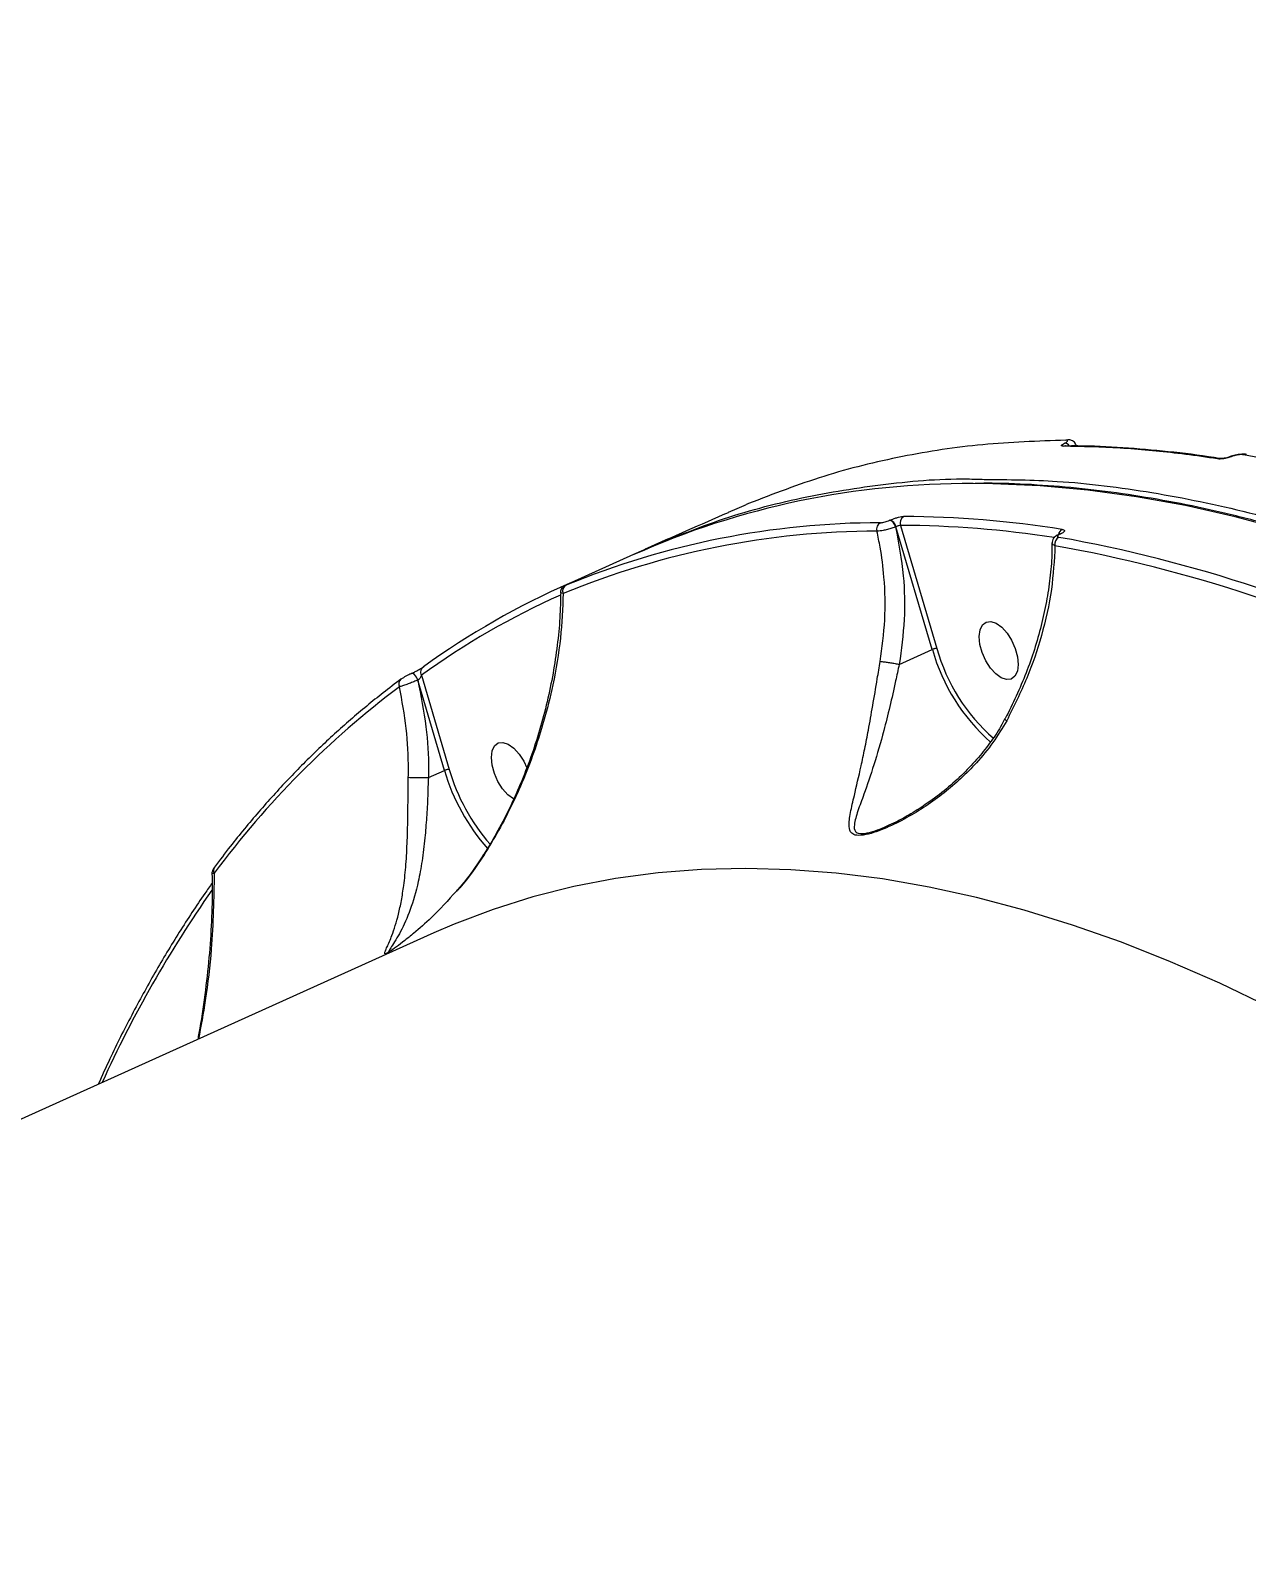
# Model space of a CAD drawing. Header units: millimetres. Extents: x -8422 to 28150, y -6982 to 5510.
# Drawn here: x 21485.3 to 21661, y 1680.1 to 1901.5 of the extents above; entities that cross this region are included whole.
import ezdxf

# ---------------------------------------------------------------- set-up
doc = ezdxf.new("R2010")
doc.units = ezdxf.units.MM
for name, color, linetype in [('DIKOM_ОБЪЕКТ', 7, 'Continuous'), ('DIKOM_РАЗМЕР_ЗОНА', 7, 'Continuous'), ('DIKOM_РАЗМЕР_ОБЪЕКТА', 7, 'Continuous')]:
    doc.layers.add(name, color=color, linetype=linetype)
doc.styles.add('style1', font='arial.ttf', dxfattribs={"width": 0.8})
doc.dimstyles.new('1-50', dxfattribs={"dimtxt": 300, "dimasz": 200, "dimexe": 100, "dimexo": 0, "dimgap": 100, "dimtad": 1, "dimdec": 0, "dimtxsty": 'style1', "dimcen": 0, "dimclrd": 7, "dimclre": 7, "dimadec": 1, "dimazin": 2, "dimtfac": 1, "dimtdec": 0, "dimtmove": 1, "dimatfit": 3, "dimfxl": 0, "dimlwd": 25, "dimlwe": 18, "dimarcsym": 0})

# ---------------------------------------------------------------- blocks, each defined once
blk = doc.blocks.new('*D15')
at = {"layer": 'Defpoints', "color": 0, "transparency": 16777216}
for p in [(19380.28, 3651.45), (27070.13, 3651.45), (15204.41, -3115.19)]:
    blk.add_point(p, dxfattribs=at)
at = {"layer": 'DIKOM_РАЗМЕР_ОБЪЕКТА', "color": 7, "lineweight": 18, "transparency": 16777216}
for p, q in [((19380.28, 3651.45), (27170.13, 3651.45)), ((15204.41, -3115.19), (27170.13, -3115.19))]:
    blk.add_line(p, q, dxfattribs=at)
at = {"layer": 'DIKOM_РАЗМЕР_ОБЪЕКТА', "color": 7, "lineweight": 25, "transparency": 16777216}
blk.add_line((27070.13, -2915.19), (27070.13, 3451.45), dxfattribs=at)
at = {"layer": 'DIKOM_РАЗМЕР_ОБЪЕКТА', "color": 7, "transparency": 16777216}
for points in [[(27036.8, 3451.45), (27103.47, 3451.45), (27070.13, 3651.45)], [(27036.8, -2915.19), (27103.47, -2915.19), (27070.13, -3115.19)]]:
    blk.add_solid(points, dxfattribs=at)
at = {"layer": 'DIKOM_РАЗМЕР_ОБЪЕКТА', "color": 0, "transparency": 16777216, "insert": (26816.96, -135.25), "char_height": 300, "attachment_point": 5, "rotation": 90, "style": 'style1'}
blk.add_mtext('6750', dxfattribs=at)
blk = doc.blocks.new('*D14')
at = {"layer": 'Defpoints', "color": 0, "transparency": 16777216}
for p in [(20684.73, 5148.63), (28049.7, 5148.63), (14575.76, -5055.5)]:
    blk.add_point(p, dxfattribs=at)
at = {"layer": 'DIKOM_РАЗМЕР_ЗОНА', "color": 7, "lineweight": 18, "transparency": 16777216}
for p, q in [((20684.73, 5148.63), (28149.7, 5148.63)), ((14575.76, -5055.5), (28149.7, -5055.5))]:
    blk.add_line(p, q, dxfattribs=at)
at = {"layer": 'DIKOM_РАЗМЕР_ЗОНА', "color": 7, "lineweight": 25, "transparency": 16777216}
blk.add_line((28049.7, -4855.5), (28049.7, 4948.63), dxfattribs=at)
at = {"layer": 'DIKOM_РАЗМЕР_ЗОНА', "color": 7, "transparency": 16777216}
for points in [[(28016.36, 4948.63), (28083.03, 4948.63), (28049.7, 5148.63)], [(28016.36, -4855.5), (28083.03, -4855.5), (28049.7, -5055.5)]]:
    blk.add_solid(points, dxfattribs=at)
at = {"layer": 'DIKOM_РАЗМЕР_ЗОНА', "color": 0, "transparency": 16777216, "insert": (27796.52, -63.59), "char_height": 300, "attachment_point": 5, "rotation": 90, "style": 'style1'}
blk.add_mtext('10200', dxfattribs=at)
blk = doc.blocks.new('*D13')
at = {"layer": 'Defpoints', "color": 0, "transparency": 16777216}
for p in [(10490, 1785.06), (25983.09, 460.53), (10490, -6882.5)]:
    blk.add_point(p, dxfattribs=at)
at = {"layer": 'DIKOM_РАЗМЕР_ЗОНА', "color": 7, "lineweight": 18, "transparency": 16777216}
for p, q in [((10490, 1785.06), (10490, -6982.5)), ((25983.09, 460.53), (25983.09, -6982.5))]:
    blk.add_line(p, q, dxfattribs=at)
at = {"layer": 'DIKOM_РАЗМЕР_ЗОНА', "color": 7, "lineweight": 25, "transparency": 16777216}
blk.add_line((25783.09, -6882.5), (10690, -6882.5), dxfattribs=at)
at = {"layer": 'DIKOM_РАЗМЕР_ЗОНА', "color": 7, "transparency": 16777216}
for points in [[(10690, -6849.17), (10690, -6915.83), (10490, -6882.5)], [(25783.09, -6849.17), (25783.09, -6915.83), (25983.09, -6882.5)]]:
    blk.add_solid(points, dxfattribs=at)
at = {"layer": 'DIKOM_РАЗМЕР_ЗОНА', "color": 0, "transparency": 16777216, "insert": (18236.55, -6629.33), "char_height": 300, "attachment_point": 5, "style": 'style1'}
blk.add_mtext('15500', dxfattribs=at)

msp = doc.modelspace()

# ---------------------------------------------------------------- linework, layer by layer
at = {"layer": 'DIKOM_ОБЪЕКТ', "color": 7, "linetype": 'Continuous', "lineweight": 15}
for p, q in [((21609.48, 1830.79), (21609.52, 1830.81)), ((21610.37, 1829.84), (21610.33, 1829.82)), ((21615.64, 1812.11), (21610.37, 1829.84)), ((21611.03, 1830.05), (21616.31, 1812.28)), ((21633.98, 1828.78), (21633.92, 1828.75)), ((21634.16, 1828.8), (21634.1, 1828.77)), ((21572.46, 1825.84), (21561.92, 1821.09)), ((21562.95, 1821.53), (21562.87, 1821.49)), ((21562.96, 1821.53), (21562.88, 1821.49)), ((21610.87, 1809.96), (21615.64, 1812.11)), ((21541.29, 1807.69), (21541.27, 1807.68)), ((21545.13, 1794.64), (21541.29, 1807.69)), ((21541.8, 1808.39), (21545.8, 1794.8)), ((21542.83, 1793.6), (21545.13, 1794.64)), ((21542.83, 1793.6), (21542.82, 1793.6)), ((21543.62, 1771.16), (21305.28, 1663.74)), ((21537.26, 1768.52), (21537.23, 1768.51))]:
    msp.add_line(p, q, dxfattribs=at)
at = {"layer": 'DIKOM_ОБЪЕКТ', "color": 7, "linetype": 'Continuous', "lineweight": 15, "flags": 128}
for points in [[(21634.58, 1841.48), (21634.73, 1841.53), (21634.87, 1841.54)], [(21634.93, 1842.35), (21635.08, 1842.4), (21635.23, 1842.41)], [(21658.76, 1839.95), (21658.69, 1839.96), (21658.64, 1839.95)], [(21666.64, 1829.36), (21659.4, 1831.3), (21652.23, 1832.91), (21645.14, 1834.19), (21638.14, 1835.14), (21631.23, 1835.77), (21624.41, 1836.06), (21621.55, 1836.08)], [(21627.95, 1811.07), (21628.05, 1809.95), (21627.93, 1808.99), (21627.59, 1808.27), (21627.06, 1807.85), (21626.38, 1807.76), (21625.61, 1808.02), (21624.81, 1808.59), (21624.04, 1809.44), (21623.37, 1810.49), (21622.86, 1811.67), (21622.53, 1812.86), (21622.43, 1813.98), (21622.55, 1814.94), (21622.89, 1815.66), (21623.42, 1816.08), (21624.1, 1816.17), (21624.87, 1815.91), (21625.67, 1815.34), (21626.44, 1814.49), (21627.11, 1813.44), (21627.62, 1812.27), (21627.95, 1811.07)], [(21541.27, 1807.68), (21541.18, 1807.91), (21541.07, 1808.12), (21540.94, 1808.31), (21540.8, 1808.47), (21540.64, 1808.58), (21540.5, 1808.64), (21540.36, 1808.64), (21540.25, 1808.59)], [(21541.29, 1807.69), (21541.21, 1807.92), (21541.1, 1808.13), (21540.97, 1808.32), (21540.82, 1808.48), (21540.67, 1808.59), (21540.52, 1808.65), (21540.39, 1808.65), (21540.32, 1808.63)], [(21555.16, 1790.51), (21555.1, 1790.54), (21554.3, 1791.12), (21553.53, 1791.97), (21552.87, 1793.02), (21552.35, 1794.19), (21552.02, 1795.39), (21551.92, 1796.51), (21552.04, 1797.47), (21552.38, 1798.19), (21552.91, 1798.61), (21553.59, 1798.69), (21554.36, 1798.44), (21555.16, 1797.86), (21555.93, 1797.01), (21556.6, 1795.96), (21557.03, 1795.01)], [(21664.38, 1760.45), (21657.19, 1763.89), (21650.05, 1767.01), (21642.96, 1769.82), (21635.92, 1772.3), (21628.94, 1774.46), (21622.02, 1776.29), (21615.18, 1777.79), (21608.42, 1778.96), (21601.75, 1779.8), (21595.17, 1780.3), (21588.68, 1780.48), (21582.3, 1780.32), (21576.03, 1779.83), (21569.87, 1779.01), (21563.84, 1777.85), (21557.93, 1776.37), (21552.16, 1774.56), (21546.52, 1772.42), (21543.62, 1771.16)]]:
    msp.add_lwpolyline(points, dxfattribs=at)
at = {"layer": 'DIKOM_ОБЪЕКТ', "color": 7, "linetype": 'Continuous', "lineweight": 15}
for centre, radius, start, end in [((21634.71, 1841.04), 0.88, 33.8337, 87.4873), ((21660.92, 1839.62), 0.688, 80.854, 114.2451), ((21657.14, 1839.03), 0.687, 80.9194, 114.3464), ((21620.77, 1717.08), 119, 89.6227, 113.9514), ((21607.79, 1709.88), 119.33, 90.0753, 112.4137), ((21608.3, 1710.83), 119.6, 90.0753, 112.4137), ((21608.64, 1829.51), 1.05, 118.7219, 196.3324), ((21609.12, 1829.61), 1.23, 10.001, 73.2352), ((21609.17, 1829.63), 1.23, 9.9993, 73.2404), ((21612.04, 1830.4), 1.06, 118.9489, 199.5612), ((21610.46, 1681.87), 148.18, 81.1586, 89.7788), ((21610.94, 1682.55), 148.78, 80.9197, 89.775), ((21634.89, 1828.54), 1.05, 117.1697, 169.4478), ((21634.46, 1827.34), 1.12, 118.4163, 191.9814), ((21596.95, 1623.63), 206.71, 63.5374, 79.8544), ((21634.04, 1828.48), 0.298, 79.2043, 112.8945), ((21597.43, 1624.39), 207.17, 63.5375, 79.8544), ((21634.1, 1828.51), 0.295, 79.0841, 114.5728), ((21608.61, 1717.62), 113.52, 113.5543, 125.8498), ((21563.14, 1820.58), 0.932, 118.6735, 204.0895), ((21608.16, 1716.55), 113.31, 114.1048, 125.8481), ((21642.71, 1819.82), 28.14, 195.8984, 228.5251), ((21641.82, 1819.29), 26.46, 195.3752, 229.0988), ((21542.55, 1808.86), 0.877, 118.5983, 212.1518), ((21539.4, 1807.13), 0.879, 129.5169, 207.9235), ((21616.58, 1702.52), 130.13, 126.8005, 143.574), ((21573.58, 1802.97), 29.64, 196.3239, 221.4441), ((21573.45, 1802.91), 28.81, 196.3483, 221.0659), ((21512.56, 1780.22), 0.815, 145.8832, 212.0599), ((21654.34, 1677.43), 174.3, 145.0266, 155.5605)]:
    msp.add_arc(centre, radius, start, end, dxfattribs=at)
for points, knots in [([(21634.93, 1842.35), (21630.91, 1842.21), (21622.85, 1841.94), (21611.21, 1840.13), (21599.88, 1837.37), (21592.69, 1834.58), (21589.09, 1833.19)], [0, 0, 0, 0, 0.248594, 0.49719, 0.748595, 1, 1, 1, 1]), ([(21634.58, 1841.48), (21634.56, 1841.48), (21634.45, 1841.48), (21634.32, 1841.51), (21634.3, 1841.61), (21634.44, 1841.75), (21634.65, 1841.86), (21634.75, 1841.91)], [0, 0, 0, 0, 0.048904, 0.287071, 0.52495, 0.762521, 1, 1, 1, 1]), ([(21656.86, 1839.65), (21656.47, 1839.71), (21654.55, 1840.01), (21649.83, 1840.63), (21642.75, 1841.3), (21637.3, 1841.42), (21634.58, 1841.48)], [0, 0, 0, 0, 0.050771, 0.253855, 0.626698, 1, 1, 1, 1]), ([(21634.75, 1841.91), (21634.86, 1841.97), (21635.07, 1842.08), (21635.21, 1842.22), (21635.19, 1842.32), (21635.06, 1842.35), (21634.95, 1842.35), (21634.93, 1842.35)], [0, 0, 0, 0, 0.237695, 0.475487, 0.713724, 0.95199, 1, 1, 1, 1]), ([(21634.87, 1841.54), (21634.87, 1841.54), (21634.86, 1841.54), (21634.86, 1841.54), (21634.86, 1841.54)], [0, 0, 0, 0, 0.629506, 1, 1, 1, 1]), ([(21657.25, 1839.69), (21656.96, 1839.74), (21654.43, 1840.18), (21649.73, 1840.73), (21643.15, 1841.3), (21638.2, 1841.54), (21635.47, 1841.52), (21634.88, 1841.51)], [0, 0, 0, 0, 0.037608, 0.330623, 0.624193, 0.91745, 1, 1, 1, 1]), ([(21636.41, 1841.65), (21636.37, 1841.75), (21636.3, 1841.96), (21636.05, 1842.19), (21635.78, 1842.33), (21635.49, 1842.4), (21635.31, 1842.4), (21635.21, 1842.41)], [0, 0, 0, 0, 0.194602, 0.401117, 0.585153, 0.768998, 1, 1, 1, 1]), ([(21660.64, 1840.24), (21660.52, 1840.26), (21660.29, 1840.28), (21659.8, 1840.23), (21659.29, 1840.13), (21658.94, 1840.02), (21658.78, 1839.96), (21658.76, 1839.95)], [0, 0, 0, 0, 0.248704, 0.49751, 0.738938, 0.970349, 1, 1, 1, 1]), ([(21661.03, 1840.29), (21660.99, 1840.3), (21660.74, 1840.36), (21660.24, 1840.32), (21659.68, 1840.26), (21659.42, 1840.18), (21659.39, 1840.18)], [0, 0, 0, 0, 0.076389, 0.536592, 0.960092, 1, 1, 1, 1]), ([(21716.75, 1821.64), (21714.56, 1822.69), (21708.13, 1825.74), (21697.57, 1830.13), (21685.1, 1834.47), (21672.75, 1837.95), (21664.67, 1839.48), (21660.64, 1840.24)], [0, 0, 0, 0, 0.114454, 0.334765, 0.555076, 0.777538, 1, 1, 1, 1]), ([(21658.76, 1839.95), (21658.59, 1839.89), (21658.25, 1839.78), (21657.71, 1839.67), (21657.22, 1839.62), (21656.98, 1839.64), (21656.86, 1839.65)], [0, 0, 0, 0, 0.259226, 0.502169, 0.751155, 1, 1, 1, 1]), ([(21658.63, 1839.95), (21658.59, 1839.94), (21658.46, 1839.89), (21658.18, 1839.81), (21657.83, 1839.74), (21657.52, 1839.7), (21657.33, 1839.7), (21657.25, 1839.71), (21657.25, 1839.71), (21657.25, 1839.71)], [0, 0, 0, 0, 0.087201, 0.271987, 0.479865, 0.69547, 0.862341, 0.987062, 1, 1, 1, 1]), ([(21659.39, 1840.18), (21659.14, 1840.12), (21658.88, 1840.06), (21658.66, 1839.96), (21658.64, 1839.95)], [0, 0, 0, 0, 0.92654, 1, 1, 1, 1]), ([(21572.57, 1825.87), (21576.35, 1827.5), (21583.92, 1830.75), (21595.83, 1834.04), (21608.12, 1836.04), (21617.21, 1836.89), (21622.33, 1836.72), (21623.13, 1836.69)], [0, 0, 0, 0, 0.241863, 0.484591, 0.720467, 0.956525, 1, 1, 1, 1]), ([(21928.36, 1563.67), (21927.45, 1565.47), (21924.81, 1570.68), (21920.34, 1579.24), (21914.9, 1589.3), (21909.34, 1599.25), (21903.65, 1609.09), (21897.84, 1618.8), (21891.92, 1628.38), (21885.89, 1637.82), (21879.75, 1647.11), (21873.51, 1656.25), (21867.18, 1665.23), (21860.75, 1674.04), (21854.23, 1682.68), (21847.64, 1691.14), (21840.96, 1699.41), (21834.22, 1707.49), (21827.4, 1715.37), (21820.53, 1723.05), (21813.6, 1730.51), (21806.61, 1737.76), (21799.58, 1744.79), (21792.51, 1751.59), (21785.4, 1758.16), (21778.26, 1764.49), (21771.1, 1770.58), (21763.91, 1776.42), (21756.72, 1782.02), (21749.51, 1787.36), (21742.3, 1792.43), (21735.09, 1797.25), (21727.88, 1801.8), (21720.69, 1806.08), (21713.52, 1810.09), (21706.37, 1813.82), (21699.24, 1817.27), (21692.16, 1820.44), (21685.11, 1823.32), (21678.1, 1825.92), (21671.15, 1828.23), (21664.25, 1830.24), (21657.41, 1831.97), (21650.64, 1833.4), (21643.93, 1834.54), (21637.31, 1835.39), (21630.76, 1835.92), (21625.61, 1836.16), (21622.67, 1836.12), (21621.85, 1836.11)], [0, 0, 0, 0, 0.011462, 0.033237, 0.055013, 0.07679, 0.098567, 0.120343, 0.14212, 0.163897, 0.185675, 0.207453, 0.229231, 0.251009, 0.272788, 0.294567, 0.316347, 0.338127, 0.359907, 0.381689, 0.403471, 0.425253, 0.447036, 0.468819, 0.490603, 0.512388, 0.534174, 0.55596, 0.577746, 0.599533, 0.621321, 0.643109, 0.664898, 0.686687, 0.708475, 0.730264, 0.752053, 0.77384, 0.795627, 0.817413, 0.839197, 0.860978, 0.882757, 0.904533, 0.926304, 0.948071, 0.969833, 0.991589, 1, 1, 1, 1]), ([(21623.13, 1836.69), (21626.64, 1836.66), (21634.56, 1836.59), (21647.35, 1834.97), (21661.36, 1832.1), (21675.36, 1828.02), (21689.27, 1822.88), (21703.04, 1816.77), (21717.06, 1809.53), (21731.29, 1801.14), (21745.7, 1791.61), (21760.15, 1780.99), (21774.61, 1769.31), (21789.03, 1756.59), (21803.47, 1742.78), (21817.86, 1727.88), (21832.15, 1711.92), (21846.04, 1695.24), (21859.48, 1677.93), (21872.44, 1660.07), (21885.14, 1641.36), (21897.53, 1621.85), (21909.53, 1601.56), (21920.24, 1582.23), (21926.74, 1569.53), (21929.61, 1563.91)], [0, 0, 0, 0, 0.035838, 0.081051, 0.1263, 0.171512, 0.213866, 0.256251, 0.298605, 0.342099, 0.385625, 0.429118, 0.473054, 0.517025, 0.560961, 0.606173, 0.651423, 0.696635, 0.740571, 0.784542, 0.828478, 0.873691, 0.91894, 0.964152, 1, 1, 1, 1]), ([(21586.14, 1831.88), (21582.13, 1830.14), (21578.11, 1828.39), (21574.12, 1826.59), (21574.11, 1826.58)], [0, 0, 0, 0, 0.995606, 1, 1, 1, 1]), ([(21587.28, 1832.41), (21587.13, 1832.34), (21586.82, 1832.21), (21586.41, 1832.03), (21586.2, 1831.94), (21586.13, 1831.9)], [0, 0, 0, 0, 0.391711, 0.776697, 1, 1, 1, 1]), ([(21589.09, 1833.19), (21588.95, 1833.13), (21588.7, 1833.02), (21588.2, 1832.8), (21587.72, 1832.6), (21587.43, 1832.47), (21587.28, 1832.41)], [0, 0, 0, 0, 0.32922, 0.579774, 0.788631, 1, 1, 1, 1]), ([(21610.33, 1829.82), (21610.21, 1829.78), (21609.9, 1829.66), (21609.32, 1829.48), (21608.67, 1829.33), (21608.06, 1829.22), (21607.78, 1829.22), (21607.64, 1829.21)], [0, 0, 0, 0, 0.142393, 0.357251, 0.571667, 0.785762, 1, 1, 1, 1]), ([(21608.11, 1810.38), (21608.38, 1812.38), (21608.93, 1816.43), (21608.79, 1822), (21608.26, 1826.27), (21607.8, 1828.45), (21607.64, 1829.21)], [0, 0, 0, 0, 0.318196, 0.643969, 0.875253, 1, 1, 1, 1]), ([(21608.14, 1830.43), (21608.21, 1830.43), (21608.35, 1830.44), (21608.65, 1830.5), (21608.98, 1830.59), (21609.26, 1830.69), (21609.42, 1830.76), (21609.48, 1830.79)], [0, 0, 0, 0, 0.214261, 0.428444, 0.642912, 0.857752, 1, 1, 1, 1]), ([(21609.52, 1830.81), (21609.61, 1830.84), (21609.84, 1830.94), (21610.27, 1831.09), (21610.75, 1831.23), (21611.2, 1831.32), (21611.41, 1831.33), (21611.52, 1831.33)], [0, 0, 0, 0, 0.14077, 0.355303, 0.570014, 0.784946, 1, 1, 1, 1]), ([(21610.33, 1829.82), (21610.77, 1827.49), (21611.59, 1823.09), (21611.72, 1816.36), (21611.16, 1812.11), (21610.87, 1809.96)], [0, 0, 0, 0, 0.359334, 0.675901, 1, 1, 1, 1]), ([(21611.03, 1830.05), (21611, 1830.04), (21610.93, 1830.03), (21610.78, 1829.99), (21610.62, 1829.94), (21610.48, 1829.89), (21610.4, 1829.86), (21610.37, 1829.84)], [0, 0, 0, 0, 0.215102, 0.430094, 0.644842, 0.859251, 1, 1, 1, 1]), ([(21634.42, 1829.47), (21634.49, 1829.45), (21634.65, 1829.42), (21634.75, 1829.31), (21634.71, 1829.15), (21634.51, 1828.97), (21634.28, 1828.86), (21634.16, 1828.8)], [0, 0, 0, 0, 0.17418, 0.389573, 0.595788, 0.797873, 1, 1, 1, 1]), ([(21632.93, 1827.53), (21632.93, 1826.95), (21632.93, 1825.29), (21632.67, 1822.45), (21632.17, 1819.04), (21631.41, 1815.58), (21630.43, 1812.14), (21629.23, 1808.73), (21627.79, 1805.39), (21626.75, 1803.16), (21626.13, 1802.07), (21626.11, 1802.04)], [0, 0, 0, 0, 0.071144, 0.204022, 0.337161, 0.470553, 0.603592, 0.735001, 0.866045, 0.996553, 1, 1, 1, 1]), ([(21633.37, 1827.11), (21633.25, 1825.02), (21633.03, 1820.77), (21631.57, 1814.29), (21629.43, 1807.88), (21627.41, 1803.87), (21626.39, 1801.83)], [0, 0, 0, 0, 0.253607, 0.513977, 0.753973, 1, 1, 1, 1]), ([(21633.37, 1827.11), (21633.27, 1827.16), (21633.07, 1827.26), (21632.94, 1827.41), (21632.97, 1827.51), (21632.97, 1827.53)], [0, 0, 0, 0, 0.408975, 0.915849, 1, 1, 1, 1]), ([(21633.93, 1828.75), (21633.89, 1828.73), (21633.65, 1828.63), (21633.35, 1828.43), (21633.06, 1828.04), (21632.95, 1827.74), (21632.97, 1827.57), (21632.97, 1827.54)], [0, 0, 0, 0, 0.066173, 0.465123, 0.712176, 0.938815, 1, 1, 1, 1]), ([(21634.1, 1828.77), (21634.02, 1828.73), (21633.86, 1828.65), (21633.74, 1828.54), (21633.71, 1828.44), (21633.77, 1828.36), (21633.88, 1828.34), (21633.93, 1828.33)], [0, 0, 0, 0, 0.203943, 0.408003, 0.613518, 0.82653, 1, 1, 1, 1]), ([(21634.18, 1828.88), (21634.18, 1828.88), (21634.18, 1828.89), (21634.16, 1828.87), (21634.09, 1828.83), (21634.01, 1828.79), (21633.98, 1828.78)], [0, 0, 0, 0, 0.022068, 0.340798, 0.717531, 1, 1, 1, 1]), ([(21561.93, 1820.41), (21561.9, 1819.17), (21561.85, 1816.65), (21561.47, 1812.72), (21560.86, 1808.67), (21560.01, 1804.58), (21558.93, 1800.5), (21557.64, 1796.52), (21556.15, 1792.68), (21554.49, 1789.02), (21552.73, 1785.61), (21551.42, 1783.48), (21550.79, 1782.47)], [0, 0, 0, 0, 0.100766, 0.205531, 0.311088, 0.417259, 0.522604, 0.625339, 0.725062, 0.821592, 0.914987, 1, 1, 1, 1]), ([(21562.88, 1821.49), (21562.86, 1821.49), (21562.76, 1821.44), (21562.61, 1821.37), (21562.51, 1821.33), (21562.45, 1821.29), (21562.39, 1821.26), (21562.29, 1821.2), (21562.15, 1821.07), (21562, 1820.84), (21561.9, 1820.6), (21561.92, 1820.45), (21561.92, 1820.41)], [0, 0, 0, 0, 0.022527, 0.190121, 0.366088, 0.428745, 0.463682, 0.518729, 0.617871, 0.761122, 0.938158, 1, 1, 1, 1]), ([(21562.29, 1820.2), (21562.27, 1820.2), (21562.12, 1820.22), (21561.94, 1820.28), (21561.93, 1820.37), (21561.92, 1820.41)], [0, 0, 0, 0, 0.091675, 0.628755, 1, 1, 1, 1]), ([(21562.88, 1821.49), (21562.81, 1821.46), (21562.67, 1821.4), (21562.55, 1821.34), (21562.49, 1821.31), (21562.52, 1821.32), (21562.61, 1821.36), (21562.68, 1821.39), (21562.7, 1821.39)], [0, 0, 0, 0, 0.167333, 0.334441, 0.50914, 0.713075, 0.95775, 1, 1, 1, 1]), ([(21563.48, 1821.77), (21563.47, 1821.77), (21563.46, 1821.76), (21563.37, 1821.72), (21563.21, 1821.64), (21563.02, 1821.56), (21562.94, 1821.52)], [0, 0, 0, 0, 0.124598, 0.377778, 0.758514, 1, 1, 1, 1]), ([(21563.25, 1821.68), (21563.26, 1821.68), (21563.38, 1821.73), (21563.52, 1821.79), (21563.56, 1821.81), (21563.47, 1821.76), (21563.28, 1821.67), (21563.06, 1821.58), (21562.96, 1821.53)], [0, 0, 0, 0, 0.039236, 0.287239, 0.495189, 0.671002, 0.835292, 1, 1, 1, 1]), ([(21562.29, 1820.2), (21562.2, 1818.06), (21562.02, 1813.75), (21560.98, 1807.52), (21559.33, 1800.86), (21557.34, 1795.1), (21555.02, 1789.86), (21553.06, 1786.04), (21551.57, 1783.62), (21550.85, 1782.45)], [0, 0, 0, 0, 0.173875, 0.35014, 0.488061, 0.692276, 0.797116, 0.901938, 1, 1, 1, 1]), ([(21616.31, 1812.28), (21616.3, 1812.28), (21616.28, 1812.28), (21616.22, 1812.28), (21616.11, 1812.26), (21615.95, 1812.22), (21615.78, 1812.17), (21615.69, 1812.13), (21615.64, 1812.11)], [0, 0, 0, 0, 0.070237, 0.141463, 0.356127, 0.57067, 0.785455, 1, 1, 1, 1]), ([(21540.27, 1808.61), (21540.33, 1808.63), (21540.53, 1808.72), (21540.92, 1808.92), (21541.4, 1809.18), (21541.84, 1809.43), (21542.03, 1809.56), (21542.13, 1809.63)], [0, 0, 0, 0, 0.093141, 0.303893, 0.530203, 0.765185, 1, 1, 1, 1]), ([(21626.39, 1801.83), (21625.75, 1800.76), (21624.46, 1798.6), (21621.5, 1795.03), (21617.4, 1791.24), (21612.89, 1788.23), (21609.49, 1786.53), (21607.5, 1785.75), (21605.98, 1785.31), (21604.67, 1785.19), (21603.8, 1785.59), (21603.51, 1786.67), (21603.79, 1788.51), (21604.45, 1791.36), (21605.19, 1794.49), (21605.88, 1797.75), (21606.44, 1800.63), (21607.04, 1803.99), (21607.6, 1807.36), (21607.97, 1809.55), (21608.11, 1810.38)], [0, 0, 0, 0, 0.056356, 0.113615, 0.210373, 0.309986, 0.361981, 0.388303, 0.415339, 0.44574, 0.4741, 0.516799, 0.580234, 0.645297, 0.740563, 0.789713, 0.838847, 0.899363, 0.961363, 1, 1, 1, 1]), ([(21610.86, 1809.96), (21610.86, 1809.96), (21610.67, 1809.16), (21610.25, 1807.07), (21609.5, 1803.83), (21608.47, 1799.69), (21607.19, 1795.35), (21605.92, 1791.59), (21604.84, 1788.75), (21604.32, 1786.95), (21604.35, 1785.85), (21605.02, 1785.47), (21605.81, 1785.52), (21606.69, 1785.7), (21607.69, 1786), (21608.61, 1786.39), (21609.04, 1786.57)], [0, 0, 0, 0, 0.000051, 0.061113, 0.159113, 0.257241, 0.412837, 0.568651, 0.670743, 0.772425, 0.837279, 0.878699, 0.913511, 0.923056, 0.963457, 1, 1, 1, 1]), ([(21608.11, 1810.38), (21608.13, 1810.38), (21608.22, 1810.38), (21608.47, 1810.36), (21608.95, 1810.31), (21609.6, 1810.21), (21610.28, 1810.09), (21610.67, 1810.01), (21610.86, 1809.96)], [0, 0, 0, 0, 0.038083, 0.149204, 0.361901, 0.574609, 0.78728, 1, 1, 1, 1]), ([(21610.87, 1809.96), (21610.87, 1809.96), (21610.87, 1809.96), (21610.86, 1809.96), (21610.86, 1809.96)], [0, 0, 0, 0, 0.616948, 1, 1, 1, 1]), ([(21538.84, 1807.81), (21537.99, 1807.17), (21535.51, 1805.3), (21531.53, 1802.01), (21526.95, 1797.84), (21522.53, 1793.4), (21518.26, 1788.69), (21514.73, 1784.42), (21512.65, 1781.68), (21511.89, 1780.68)], [0, 0, 0, 0, 0.086474, 0.250154, 0.413865, 0.57762, 0.741422, 0.905273, 1, 1, 1, 1]), ([(21541.27, 1807.68), (21541.19, 1807.65), (21540.91, 1807.54), (21540.37, 1807.32), (21539.69, 1807.07), (21539.05, 1806.85), (21538.77, 1806.76), (21538.63, 1806.72)], [0, 0, 0, 0, 0.094277, 0.312287, 0.541201, 0.771406, 1, 1, 1, 1]), ([(21540.29, 1808.62), (21540.18, 1808.57), (21539.95, 1808.46), (21539.55, 1808.25), (21539.16, 1808.02), (21538.94, 1807.89), (21538.85, 1807.81), (21538.84, 1807.81)], [0, 0, 0, 0, 0.209455, 0.453956, 0.704967, 0.995839, 1, 1, 1, 1]), ([(21541.27, 1807.68), (21541.72, 1805.45), (21542.58, 1801.21), (21542.85, 1796.44), (21542.83, 1793.99), (21542.83, 1793.6)], [0, 0, 0, 0, 0.484339, 0.918518, 1, 1, 1, 1]), ([(21541.8, 1808.39), (21541.79, 1808.33), (21541.75, 1808.21), (21541.64, 1808.01), (21541.52, 1807.86), (21541.42, 1807.77), (21541.35, 1807.72), (21541.31, 1807.7), (21541.29, 1807.69)], [0, 0, 0, 0, 0.268562, 0.522873, 0.742625, 0.869188, 0.924298, 1, 1, 1, 1]), ([(21539.91, 1793.65), (21539.92, 1794.02), (21539.95, 1796.38), (21539.74, 1800.8), (21539, 1804.72), (21538.63, 1806.72)], [0, 0, 0, 0, 0.084988, 0.533467, 1, 1, 1, 1]), ([(21626.09, 1802.05), (21625.96, 1801.79), (21625.4, 1800.67), (21624.14, 1798.81), (21622.3, 1796.44), (21620.13, 1794.14), (21617.67, 1791.92), (21615.11, 1789.98), (21612.64, 1788.4), (21610.66, 1787.3), (21609.49, 1786.78), (21609.05, 1786.58)], [0, 0, 0, 0, 0.037343, 0.1571, 0.283872, 0.417727, 0.558054, 0.705684, 0.826389, 0.935511, 1, 1, 1, 1]), ([(21626.39, 1801.83), (21626.35, 1801.86), (21626.25, 1801.92), (21626.13, 1802.01), (21626.13, 1802.02), (21626.13, 1802.03)], [0, 0, 0, 0, 0.19935, 0.578997, 1, 1, 1, 1]), ([(21545.8, 1794.8), (21545.8, 1794.8), (21545.78, 1794.8), (21545.71, 1794.8), (21545.6, 1794.79), (21545.44, 1794.75), (21545.28, 1794.7), (21545.18, 1794.66), (21545.13, 1794.64)], [0, 0, 0, 0, 0.053595, 0.141411, 0.356064, 0.570785, 0.785346, 1, 1, 1, 1]), ([(21536.99, 1768.34), (21536.9, 1768.28), (21536.53, 1768.06), (21536.47, 1768.18), (21536.56, 1768.54), (21536.94, 1769.33), (21537.63, 1770.92), (21538.37, 1773.24), (21538.92, 1775.8), (21539.29, 1778.15), (21539.59, 1781.02), (21539.76, 1784.25), (21539.85, 1787.57), (21539.87, 1790.65), (21539.9, 1792.71), (21539.91, 1793.65)], [0, 0, 0, 0, 0.019177, 0.07257, 0.125569, 0.17869, 0.288731, 0.437692, 0.514601, 0.591485, 0.684908, 0.780622, 0.856652, 0.934878, 1, 1, 1, 1]), ([(21542.82, 1793.6), (21542.82, 1793.6), (21542.75, 1792.72), (21542.73, 1790.76), (21542.55, 1787.83), (21542.31, 1784.65), (21541.92, 1781.52), (21541.26, 1777.94), (21540.21, 1774.39), (21539.06, 1771.78), (21538.09, 1770.13), (21537.43, 1769.13), (21537.13, 1768.61), (21537, 1768.37), (21537.23, 1768.51), (21537.25, 1768.52)], [0, 0, 0, 0, 0.000036, 0.064417, 0.142199, 0.220068, 0.316964, 0.413987, 0.569857, 0.72595, 0.79911, 0.872311, 0.944884, 0.996296, 1, 1, 1, 1]), ([(21539.91, 1793.65), (21539.92, 1793.65), (21540.03, 1793.64), (21540.32, 1793.63), (21540.87, 1793.62), (21541.54, 1793.6), (21542.22, 1793.6), (21542.62, 1793.6), (21542.82, 1793.6)], [0, 0, 0, 0, 0.025958, 0.209559, 0.407176, 0.604787, 0.802387, 1, 1, 1, 1]), ([(21609.04, 1786.57), (21609.09, 1786.59), (21609.19, 1786.63), (21609.3, 1786.69), (21609.35, 1786.72)], [0, 0, 0, 0, 0.475373, 1, 1, 1, 1]), ([(21511.91, 1780.67), (21511.83, 1780.57), (21511.67, 1780.38), (21511.54, 1780.06), (21511.53, 1779.82), (21511.53, 1779.73)], [0, 0, 0, 0, 0.390629, 0.779099, 1, 1, 1, 1]), ([(21550.85, 1782.45), (21549.76, 1780.8), (21548.54, 1778.94), (21547.02, 1777.36), (21546.86, 1777.2)], [0, 0, 0, 0, 0.893241, 1, 1, 1, 1]), ([(21550.79, 1782.48), (21550.26, 1781.68), (21549.12, 1779.96), (21547.78, 1778.22), (21546.96, 1777.32), (21546.88, 1777.24)], [0, 0, 0, 0, 0.440704, 0.947248, 1, 1, 1, 1]), ([(21550.85, 1782.45), (21550.84, 1782.46), (21550.79, 1782.48), (21550.79, 1782.48), (21550.79, 1782.47)], [0, 0, 0, 0, 0.388826, 1, 1, 1, 1]), ([(21511.56, 1778.37), (21511.21, 1777.88), (21509.58, 1775.58), (21506.79, 1771.31), (21503.26, 1765.46), (21499.92, 1759.34), (21497.19, 1753.95), (21495.65, 1750.52), (21495.1, 1749.29)], [0, 0, 0, 0, 0.056956, 0.263804, 0.470689, 0.677621, 0.884593, 1, 1, 1, 1]), ([(21511.53, 1779.72), (21511.55, 1779.14), (21511.62, 1776.89), (21511.48, 1772.84), (21511.14, 1767.59), (21510.52, 1762.19), (21509.96, 1758.23), (21509.53, 1756.08), (21509.47, 1755.77)], [0, 0, 0, 0, 0.076194, 0.29316, 0.513237, 0.736434, 0.96265, 1, 1, 1, 1]), ([(21511.87, 1779.79), (21511.79, 1776.15), (21511.66, 1770.12), (21510.74, 1762.06), (21509.93, 1757.69), (21509.59, 1755.82)], [0, 0, 0, 0, 0.465095, 0.771368, 1, 1, 1, 1]), ([(21511.87, 1779.79), (21511.74, 1779.75), (21511.54, 1779.69), (21511.55, 1779.72), (21511.55, 1779.73)], [0, 0, 0, 0, 0.632003, 1, 1, 1, 1]), ([(21546.86, 1777.2), (21545.67, 1775.88), (21543.7, 1773.7), (21541.09, 1771.43), (21539.38, 1770.04), (21538.19, 1769.14), (21537.33, 1768.52), (21537.08, 1768.39), (21536.99, 1768.34)], [0, 0, 0, 0, 0.35538, 0.588242, 0.706167, 0.827517, 0.941065, 1, 1, 1, 1])]:
    msp.add_open_spline(points, degree=3, knots=knots, dxfattribs=at)

# ---------------------------------------------------------------- dimensions: what is measured, and where the dimension line sits
at = {"layer": 'DIKOM_РАЗМЕР_ЗОНА'}
dim = msp.add_linear_dim(base=(28049.7, 5148.63), p1=(14575.76, -5055.5), p2=(20684.73, 5148.63), angle=270, text='10200', dimstyle='1-50', override={"dimscale": 1, "dimtix": 0, "dimtofl": 1, "dimtmove": 1, "dimatfit": 3}, dxfattribs=at)
dim.commit()
dim.dimension.update_dxf_attribs({"geometry": '*D14', "text_midpoint": (28049.7, -63.59), "dimtype": 160})
dim = msp.add_linear_dim(base=(10490, -6882.5), p1=(25983.09, 460.53), p2=(10490, 1785.06), angle=180, text='15500', dimstyle='1-50', dxfattribs=at)
dim.commit()
dim.dimension.update_dxf_attribs({"geometry": '*D13', "text_midpoint": (18236.55, -6882.5), "dimtype": 160})
at = {"layer": 'DIKOM_РАЗМЕР_ОБЪЕКТА'}
dim = msp.add_linear_dim(base=(27070.13, 3651.45), p1=(15204.41, -3115.19), p2=(19380.28, 3651.45), angle=270, text='6750', dimstyle='1-50', override={"dimscale": 1, "dimtix": 0, "dimtofl": 1, "dimtmove": 1, "dimatfit": 3}, dxfattribs=at)
dim.commit()
dim.dimension.update_dxf_attribs({"geometry": '*D15', "text_midpoint": (27070.13, -135.25), "dimtype": 160})

doc.saveas('drawing.dxf')
